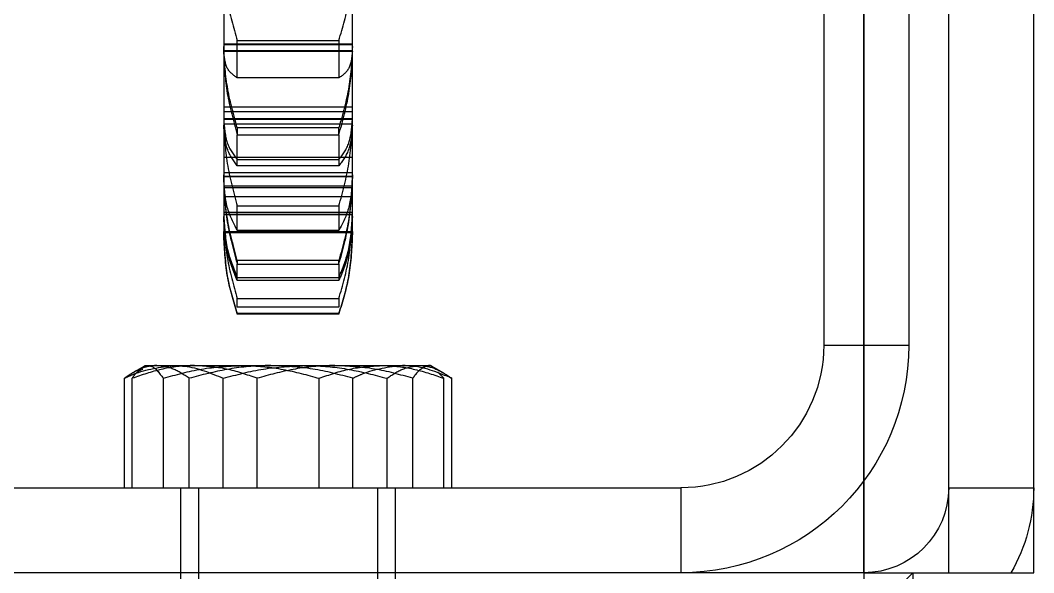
# Model space of a CAD drawing. Header units: metres. Extents: x 0 to 63075, y 0 to 44550.
# Drawn here: x 37255 to 37311.8, y 17290.1 to 17321.1 of the extents above; entities that cross this region are included whole.
import ezdxf

# ---------------------------------------------------------------- set-up
doc = ezdxf.new("R2010")
doc.units = ezdxf.units.M
doc.header["$LTSCALE"] = 75
doc.linetypes.add('HIDDEN2', pattern=[4.7625, 3.175, -1.5875])
for name, color, linetype in [('SDM', 7, 'Continuous'), ('SL4', 4, 'Continuous'), ('ST1', 7, 'HIDDEN2')]:
    doc.layers.add(name, color=color, linetype=linetype)

# ---------------------------------------------------------------- blocks, each defined once
blk = doc.blocks.new('A$C542b401d')
at = {"layer": 'SL4'}
for p, q in [((41.238, 1350), (41.238, 1594)), ((50.762, 1594), (50.762, 1350)), ((50.762, 1350), (41.238, 1350)), ((48, 1350), (48, 6.35)), ((48, 1350), (111.5, 1286.5)), ((50.762, 1350), (335.238, 1350))]:
    blk.add_line(p, q, dxfattribs=at)
at = {"layer": 'ST1'}
for p, q in [((46, 1350), (46, 1594)), ((50.762, 1350), (50.762, 1594)), ((48.235, 1584.475), (48.235, 1362.762)), ((52.997, 1584.475), (52.997, 1362.762)), ((79.395, 1379.239), (79.395, 1383.755)), ((86.605, 1383.755), (86.605, 1379.239)), ((86.605, 1379.643), (79.395, 1379.643)), ((86.605, 1379.603), (79.395, 1379.603)), ((80.157, 1379.833), (80.157, 1377.732)), ((85.843, 1379.833), (80.157, 1379.833)), ((85.843, 1377.732), (85.843, 1379.833)), ((86.605, 1379.277), (79.395, 1379.277)), ((79.395, 1379.218), (79.395, 1379.277)), ((86.605, 1379.239), (79.395, 1379.239)), ((79.395, 1379.123), (79.395, 1379.239)), ((79.395, 1375.09), (79.395, 1379.123)), ((86.605, 1379.123), (86.605, 1379.277)), ((86.605, 1379.239), (86.605, 1379.123)), ((86.605, 1379.123), (86.605, 1375.09)), ((80.157, 1377.732), (85.843, 1377.732)), ((86.605, 1376.118), (79.395, 1376.118)), ((86.605, 1375.853), (79.395, 1375.853)), ((86.605, 1375.463), (79.395, 1375.463)), ((86.605, 1375.431), (79.395, 1375.431)), ((86.605, 1375.169), (79.395, 1375.169)), ((79.395, 1372.215), (79.395, 1375.09)), ((80.157, 1374.551), (80.157, 1374.938)), ((80.157, 1374.938), (85.843, 1374.938)), ((85.843, 1374.938), (85.843, 1374.551)), ((86.605, 1375.09), (86.605, 1372.215)), ((85.843, 1374.551), (80.157, 1374.551)), ((80.157, 1374.551), (80.157, 1372.803)), ((85.843, 1372.803), (85.843, 1374.551)), ((86.605, 1373.288), (79.395, 1373.288)), ((85.843, 1373.16), (80.157, 1373.16)), ((80.157, 1372.803), (85.843, 1372.803)), ((86.605, 1372.433), (79.395, 1372.433)), ((79.395, 1372.238), (79.395, 1372.143)), ((86.605, 1372.238), (79.395, 1372.238)), ((79.395, 1372.143), (79.395, 1372.238)), ((86.605, 1372.215), (79.395, 1372.215)), ((79.395, 1372.086), (79.395, 1372.215)), ((79.395, 1369.965), (79.395, 1372.086)), ((86.605, 1372.215), (86.605, 1372.086)), ((86.605, 1372.086), (86.605, 1369.965)), ((86.605, 1371.684), (79.395, 1371.684)), ((86.605, 1371.592), (79.395, 1371.592)), ((86.605, 1371.081), (79.395, 1371.081)), ((85.843, 1370.557), (80.157, 1370.557)), ((80.157, 1370.557), (80.157, 1369.186)), ((85.843, 1369.186), (85.843, 1370.557)), ((86.605, 1370.206), (79.395, 1370.206)), ((86.605, 1370.191), (79.395, 1370.191)), ((86.605, 1370.074), (79.395, 1370.074)), ((79.395, 1369.078), (79.395, 1369.965)), ((86.605, 1369.965), (86.605, 1369.078)), ((79.395, 1369.124), (79.395, 1368.997)), ((86.605, 1369.124), (79.395, 1369.124)), ((80.157, 1369.186), (85.843, 1369.186)), ((86.605, 1368.997), (86.605, 1369.124)), ((86.605, 1369.082), (79.395, 1369.082)), ((86.605, 1369.078), (79.395, 1369.078)), ((79.395, 1368.951), (79.395, 1369.078)), ((79.395, 1368.833), (79.395, 1368.951)), ((86.605, 1369.078), (86.605, 1368.951)), ((86.605, 1368.951), (86.605, 1368.833)), ((80.157, 1367.293), (80.157, 1367.509)), ((80.157, 1367.509), (85.843, 1367.509)), ((85.843, 1367.509), (85.843, 1367.293)), ((85.843, 1367.293), (80.157, 1367.293)), ((80.157, 1367.293), (80.157, 1366.373)), ((85.843, 1366.373), (85.843, 1367.293)), ((85.843, 1366.552), (80.157, 1366.552)), ((80.157, 1366.373), (85.843, 1366.373)), ((80.157, 1365.368), (80.157, 1364.892)), ((85.843, 1365.368), (80.157, 1365.368)), ((85.843, 1364.892), (85.843, 1365.368)), ((80.157, 1364.892), (85.843, 1364.892)), ((80.157, 1364.515), (80.157, 1364.535)), ((80.157, 1364.535), (85.843, 1364.535)), ((85.843, 1364.515), (80.157, 1364.515)), ((80.157, 1364.515), (80.157, 1364.5)), ((80.157, 1364.5), (85.843, 1364.5)), ((85.843, 1364.535), (85.843, 1364.515)), ((85.843, 1364.5), (85.843, 1364.515)), ((52.997, 1362.762), (48.235, 1362.762)), ((74.273, 1360.898), (74.611, 1361.235)), ((74.854, 1361.528), (74.287, 1361.201)), ((75, 1361.612), (74.854, 1361.528)), ((75.143, 1361.612), (75, 1361.612)), ((80.377, 1361.612), (75.143, 1361.612)), ((88.234, 1361.612), (80.377, 1361.612)), ((91, 1361.612), (88.234, 1361.612)), ((91.146, 1361.528), (91, 1361.612)), ((91.713, 1361.201), (91.146, 1361.528)), ((73.829, 1354.762), (73.829, 1360.898)), ((74.273, 1354.762), (74.273, 1360.898)), ((76.014, 1354.762), (76.014, 1360.898)), ((77.457, 1354.762), (77.457, 1360.898)), ((79.371, 1354.762), (79.371, 1360.898)), ((81.259, 1354.762), (81.259, 1360.898)), ((84.741, 1354.762), (84.741, 1360.898)), ((86.629, 1354.762), (86.629, 1360.898)), ((88.543, 1354.762), (88.543, 1360.898)), ((89.986, 1354.762), (89.986, 1360.898)), ((91.727, 1354.762), (91.727, 1360.898)), ((92.171, 1354.762), (92.171, 1360.898)), ((46, 1354.762), (41.238, 1354.762)), ((60.997, 1354.762), (60.997, 1350)), ((123.235, 1354.762), (60.997, 1354.762)), ((77, 1354.762), (77, 1350)), ((78, 1354.762), (78, 1325.59)), ((88, 1325.59), (88, 1354.762)), ((89, 1350), (89, 1354.762)), ((50.762, 1350), (50.762, 1345.237)), ((77, 1350), (77, 1343.65)), ((89, 1343.65), (89, 1350))]:
    blk.add_line(p, q, dxfattribs=at)
for centre, radius, end in [((60.997, 1362.762), 12.763, 270), ((60.997, 1362.762), 8, 270), ((50.762, 1354.762), 9.525, 210), ((50.762, 1354.762), 4.763, 270)]:
    blk.add_arc(centre, radius, 180, end, dxfattribs=at)
for points, knots in [([(80.157, 1379.833), (79.941, 1380.571), (79.508, 1382.046), (79.433, 1383.394), (79.395, 1384.067)], [0, 0, 0, 0, 0.500513, 1, 1, 1, 1]), ([(86.605, 1384.067), (86.567, 1383.394), (86.492, 1382.046), (86.059, 1380.571), (85.843, 1379.833)], [0, 0, 0, 0, 0.49948, 1, 1, 1, 1]), ([(79.395, 1379.489), (79.433, 1378.748), (79.508, 1377.264), (79.94, 1375.714), (80.157, 1374.938)], [0, 0, 0, 0, 0.499098, 1, 1, 1, 1]), ([(85.843, 1374.938), (86.059, 1375.713), (86.492, 1377.263), (86.567, 1378.747), (86.605, 1379.489)], [0, 0, 0, 0, 0.500133, 1, 1, 1, 1]), ([(79.395, 1379.218), (79.433, 1378.877), (79.508, 1378.194), (79.941, 1377.886), (80.157, 1377.732)], [0, 0, 0, 0, 0.499464, 1, 1, 1, 1]), ([(80.157, 1374.551), (79.941, 1375.329), (79.508, 1376.883), (79.433, 1378.377), (79.395, 1379.123)], [0, 0, 0, 0, 0.500534, 1, 1, 1, 1]), ([(85.843, 1377.732), (86.059, 1377.886), (86.492, 1378.194), (86.567, 1378.877), (86.605, 1379.218)], [0, 0, 0, 0, 0.500529, 1, 1, 1, 1]), ([(86.605, 1379.123), (86.567, 1378.377), (86.492, 1376.883), (86.059, 1375.329), (85.843, 1374.551)], [0, 0, 0, 0, 0.499459, 1, 1, 1, 1]), ([(80.157, 1373.16), (79.941, 1373.441), (79.508, 1374.003), (79.433, 1374.924), (79.395, 1375.385)], [0, 0, 0, 0, 0.5002609, 1, 1, 1, 1]), ([(86.605, 1375.385), (86.567, 1374.925), (86.492, 1374.003), (86.06, 1373.441), (85.843, 1373.16)], [0, 0, 0, 0, 0.499419, 1, 1, 1, 1]), ([(80.157, 1370.557), (79.941, 1371.349), (79.508, 1372.93), (79.433, 1374.516), (79.395, 1375.308)], [0, 0, 0, 0, 0.500372, 1, 1, 1, 1]), ([(79.395, 1375.09), (79.433, 1374.62), (79.508, 1373.679), (79.94, 1373.096), (80.157, 1372.803)], [0, 0, 0, 0, 0.499124, 1, 1, 1, 1]), ([(86.605, 1375.308), (86.567, 1374.516), (86.492, 1372.931), (86.06, 1371.349), (85.843, 1370.557)], [0, 0, 0, 0, 0.499427, 1, 1, 1, 1]), ([(85.843, 1372.803), (86.059, 1373.095), (86.492, 1373.679), (86.567, 1374.62), (86.605, 1375.09)], [0, 0, 0, 0, 0.500152, 1, 1, 1, 1]), ([(79.395, 1372.305), (79.433, 1371.49), (79.508, 1369.858), (79.94, 1368.293), (80.157, 1367.509)], [0, 0, 0, 0, 0.4994185, 1, 1, 1, 1]), ([(79.395, 1372.143), (79.433, 1371.568), (79.508, 1370.416), (79.941, 1369.596), (80.157, 1369.186)], [0, 0, 0, 0, 0.499479, 1, 1, 1, 1]), ([(80.157, 1367.293), (79.941, 1368.074), (79.508, 1369.636), (79.433, 1371.27), (79.395, 1372.086)], [0, 0, 0, 0, 0.500513, 1, 1, 1, 1]), ([(85.843, 1367.509), (86.059, 1368.292), (86.492, 1369.857), (86.567, 1371.489), (86.605, 1372.305)], [0, 0, 0, 0, 0.500261, 1, 1, 1, 1]), ([(85.843, 1369.186), (86.059, 1369.596), (86.492, 1370.416), (86.567, 1371.568), (86.605, 1372.143)], [0, 0, 0, 0, 0.500514, 1, 1, 1, 1]), ([(86.605, 1372.086), (86.567, 1371.27), (86.492, 1369.636), (86.059, 1368.074), (85.843, 1367.293)], [0, 0, 0, 0, 0.49948, 1, 1, 1, 1]), ([(80.157, 1366.552), (79.941, 1367.069), (79.508, 1368.103), (79.433, 1369.433), (79.395, 1370.097)], [0, 0, 0, 0, 0.500133, 1, 1, 1, 1]), ([(80.157, 1365.368), (79.941, 1366.117), (79.508, 1367.615), (79.433, 1369.246), (79.395, 1370.062)], [0, 0, 0, 0, 0.500133, 1, 1, 1, 1]), ([(79.395, 1369.965), (79.433, 1369.294), (79.508, 1367.951), (79.941, 1366.899), (80.157, 1366.373)], [0, 0, 0, 0, 0.499464, 1, 1, 1, 1]), ([(86.605, 1370.097), (86.567, 1369.434), (86.492, 1368.104), (86.06, 1367.07), (85.843, 1366.552)], [0, 0, 0, 0, 0.499098, 1, 1, 1, 1]), ([(86.605, 1370.062), (86.567, 1369.248), (86.492, 1367.616), (86.06, 1366.118), (85.843, 1365.368)], [0, 0, 0, 0, 0.499098, 1, 1, 1, 1]), ([(85.843, 1366.373), (86.059, 1366.899), (86.492, 1367.951), (86.567, 1369.294), (86.605, 1369.965)], [0, 0, 0, 0, 0.500529, 1, 1, 1, 1]), ([(79.395, 1368.997), (79.433, 1368.207), (79.508, 1366.624), (79.941, 1365.231), (80.157, 1364.535)], [0, 0, 0, 0, 0.499479, 1, 1, 1, 1]), ([(80.157, 1364.515), (79.941, 1365.206), (79.508, 1366.587), (79.433, 1368.164), (79.395, 1368.951)], [0, 0, 0, 0, 0.500372, 1, 1, 1, 1]), ([(85.843, 1364.535), (86.059, 1365.231), (86.492, 1366.624), (86.567, 1368.207), (86.605, 1368.997)], [0, 0, 0, 0, 0.500514, 1, 1, 1, 1]), ([(86.605, 1368.951), (86.567, 1368.164), (86.492, 1366.587), (86.06, 1365.206), (85.843, 1364.515)], [0, 0, 0, 0, 0.499427, 1, 1, 1, 1]), ([(73.829, 1360.898), (74.547, 1361.196), (75.461, 1361.574), (76.399, 1361.606), (76.6, 1361.612)], [0, 0, 0, 0, 0.785622, 1, 1, 1, 1]), ([(75.643, 1361.612), (75.6, 1361.612), (75.274, 1361.605), (74.66, 1361.449), (74.108, 1361.083), (73.829, 1360.898)], [0, 0, 0, 0, 0.070086, 0.530782, 1, 1, 1, 1]), ([(77.766, 1361.612), (77.683, 1361.612), (77.056, 1361.605), (75.874, 1361.449), (74.81, 1361.083), (74.273, 1360.898)], [0, 0, 0, 0, 0.0700858, 0.5307822, 1, 1, 1, 1]), ([(74.859, 1361.482), (74.891, 1361.518), (74.984, 1361.623), (75.08, 1361.617), (75.143, 1361.612)], [0, 0, 0, 0, 0.338112, 1, 1, 1, 1]), ([(75.143, 1361.612), (75.382, 1361.518), (75.677, 1361.4), (75.96, 1360.978), (76.014, 1360.898)], [0, 0, 0, 0, 0.811304, 1, 1, 1, 1]), ([(77.457, 1360.898), (77.163, 1361.098), (76.568, 1361.501), (75.953, 1361.575), (75.643, 1361.612)], [0, 0, 0, 0, 0.495458, 1, 1, 1, 1]), ([(76.014, 1360.898), (76.722, 1361.098), (78.153, 1361.501), (79.631, 1361.575), (80.377, 1361.612)], [0, 0, 0, 0, 0.495458, 1, 1, 1, 1]), ([(76.6, 1361.612), (77.361, 1361.518), (78.299, 1361.4), (79.201, 1360.978), (79.371, 1360.898)], [0, 0, 0, 0, 0.811304, 1, 1, 1, 1]), ([(82.043, 1361.612), (81.934, 1361.612), (81.111, 1361.605), (79.559, 1361.449), (78.162, 1361.083), (77.457, 1360.898)], [0, 0, 0, 0, 0.070086, 0.530782, 1, 1, 1, 1]), ([(81.259, 1360.898), (80.692, 1361.098), (79.547, 1361.501), (78.363, 1361.575), (77.766, 1361.612)], [0, 0, 0, 0, 0.495458, 1, 1, 1, 1]), ([(79.371, 1360.898), (80.116, 1361.098), (81.619, 1361.501), (83.173, 1361.575), (83.957, 1361.612)], [0, 0, 0, 0, 0.495458, 1, 1, 1, 1]), ([(80.377, 1361.612), (80.481, 1361.612), (81.264, 1361.605), (82.741, 1361.449), (84.07, 1361.083), (84.741, 1360.898)], [0, 0, 0, 0, 0.070086, 0.530782, 1, 1, 1, 1]), ([(85.623, 1361.612), (85.519, 1361.612), (84.736, 1361.605), (83.259, 1361.449), (81.93, 1361.083), (81.259, 1360.898)], [0, 0, 0, 0, 0.070086, 0.530782, 1, 1, 1, 1]), ([(86.629, 1360.898), (85.884, 1361.098), (84.381, 1361.501), (82.827, 1361.575), (82.043, 1361.612)], [0, 0, 0, 0, 0.495458, 1, 1, 1, 1]), ([(83.957, 1361.612), (84.066, 1361.612), (84.889, 1361.605), (86.441, 1361.449), (87.838, 1361.083), (88.543, 1360.898)], [0, 0, 0, 0, 0.070086, 0.530782, 1, 1, 1, 1]), ([(84.741, 1360.898), (85.308, 1361.098), (86.453, 1361.501), (87.637, 1361.575), (88.234, 1361.612)], [0, 0, 0, 0, 0.495458, 1, 1, 1, 1]), ([(89.986, 1360.898), (89.278, 1361.098), (87.847, 1361.501), (86.369, 1361.575), (85.623, 1361.612)], [0, 0, 0, 0, 0.495458, 1, 1, 1, 1]), ([(89.4, 1361.612), (89.199, 1361.606), (88.261, 1361.574), (87.347, 1361.196), (86.629, 1360.898)], [0, 0, 0, 0, 0.214378, 1, 1, 1, 1]), ([(88.234, 1361.612), (88.317, 1361.612), (88.944, 1361.605), (90.126, 1361.449), (91.19, 1361.083), (91.727, 1360.898)], [0, 0, 0, 0, 0.0700858, 0.5307822, 1, 1, 1, 1]), ([(88.543, 1360.898), (88.837, 1361.098), (89.432, 1361.501), (90.047, 1361.575), (90.357, 1361.612)], [0, 0, 0, 0, 0.495458, 1, 1, 1, 1]), ([(92.171, 1360.898), (92.001, 1360.978), (91.099, 1361.4), (90.161, 1361.518), (89.4, 1361.612)], [0, 0, 0, 0, 0.188696, 1, 1, 1, 1]), ([(90.857, 1361.612), (90.794, 1361.606), (90.499, 1361.574), (90.212, 1361.196), (89.986, 1360.898)], [0, 0, 0, 0, 0.214378, 1, 1, 1, 1]), ([(90.357, 1361.612), (90.4, 1361.612), (90.726, 1361.605), (91.34, 1361.449), (91.892, 1361.083), (92.171, 1360.898)], [0, 0, 0, 0, 0.070086, 0.530782, 1, 1, 1, 1]), ([(91.727, 1360.898), (91.674, 1360.979), (91.483, 1361.271), (91.284, 1361.356), (91.141, 1361.418)], [0, 0, 0, 0, 0.279718, 1, 1, 1, 1])]:
    blk.add_open_spline(points, degree=3, knots=knots, dxfattribs=at)

msp = doc.modelspace()

# ---------------------------------------------------------------- block references
at = {"layer": 'SDM', "xscale": -1}
msp.add_blockref('A$C542b401d', (37353.032, 15940.137), dxfattribs=at)

doc.saveas('drawing.dxf')
